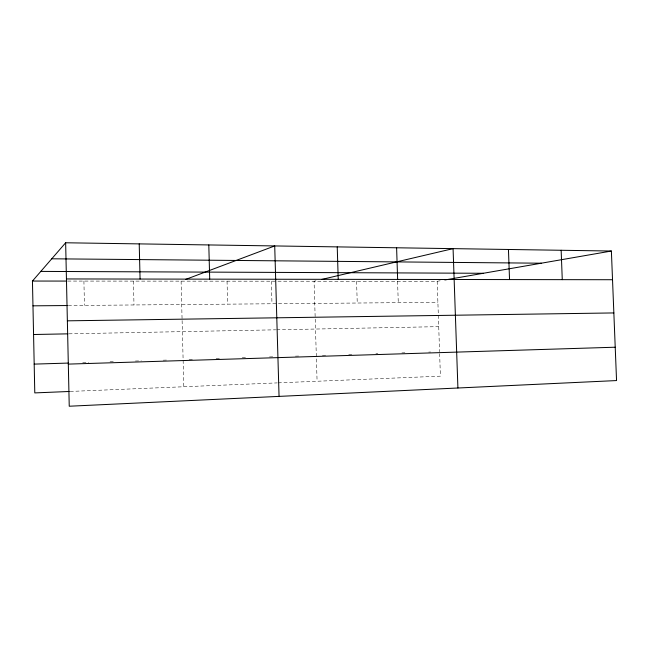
<?xml version="1.0" encoding="UTF-8"?>
<svg xmlns="http://www.w3.org/2000/svg" width="649" height="649" viewBox="0 0 649 649"><rect width="100%" height="100%" fill="white"/><g stroke="black" fill="none" stroke-linecap="round" stroke-linejoin="round"><path stroke-width="0.49" stroke-dasharray="3.25 2.43" d="M315.99 280.774L314.067 281.228L315.187 318.197M67.764 281.074L437.175 281.301L441.004 280.636M70.197 391.444L277.245 382.894M278.234 382.853L440.411 376.16L439.649 353.705M82.715 362.637L88.783 362.45M110.038 361.801L115.1 361.647M135.349 361.031L141.32 360.852M163.215 360.179L168.188 360.033M189.119 359.392L194.116 359.238M216.125 358.564L220.125 358.443M242.239 357.769L247.285 357.615M269.465 356.942L273.505 356.82M295.4 356.155L299.384 356.033M322.391 355.327L326.439 355.206M348.732 354.524L351.766 354.435M375.893 353.697L377.888 353.64M401.909 352.902L404.887 352.813M428.673 352.091L430.66 352.026M68.924 333.829L275.711 329.814M276.709 329.797L438.724 326.65M68.299 305.533L437.888 302.329M437.175 281.301L439.576 351.758M397.569 281.277L398.275 302.669M356.561 281.252L357.25 303.026M315.211 319.178L317.085 381.247M271.331 281.204L271.98 303.764M227.036 281.171L227.661 304.154M181.095 281.147L182.085 319.592M182.109 320.598L183.813 386.747M133.418 281.114L133.994 304.965M83.908 281.082L84.451 305.387"/><path stroke-width="0.97" d="M69.183 391.485L34.786 392.905L32.45 281.049L65.646 242.775L611.382 251.033L616.55 380.565L69.24 406.225L65.646 242.775M185.484 279.492L274.714 245.939L279.054 396.385M321.75 279.427L453.075 248.64L457.91 388.005M444.833 279.97L611.382 251.033M34.186 364.113L68.559 363.067M68.315 364.105L615.22 347.215M33.57 334.511L67.918 333.846M67.366 320.833L613.849 312.932M32.969 305.833L67.293 305.541M66.441 278.948L612.526 279.727M32.45 281.049L66.758 281.074M40.822 271.404L483.359 273.278M51.758 258.797L541.331 263.202M561.15 250.279L562.269 279.654M508.443 249.476L509.538 279.573M396.604 247.788L397.642 279.419M337.229 246.888L338.226 279.33M208.8 244.941L209.716 279.151M139.219 243.894L140.079 279.054"/></g></svg>
